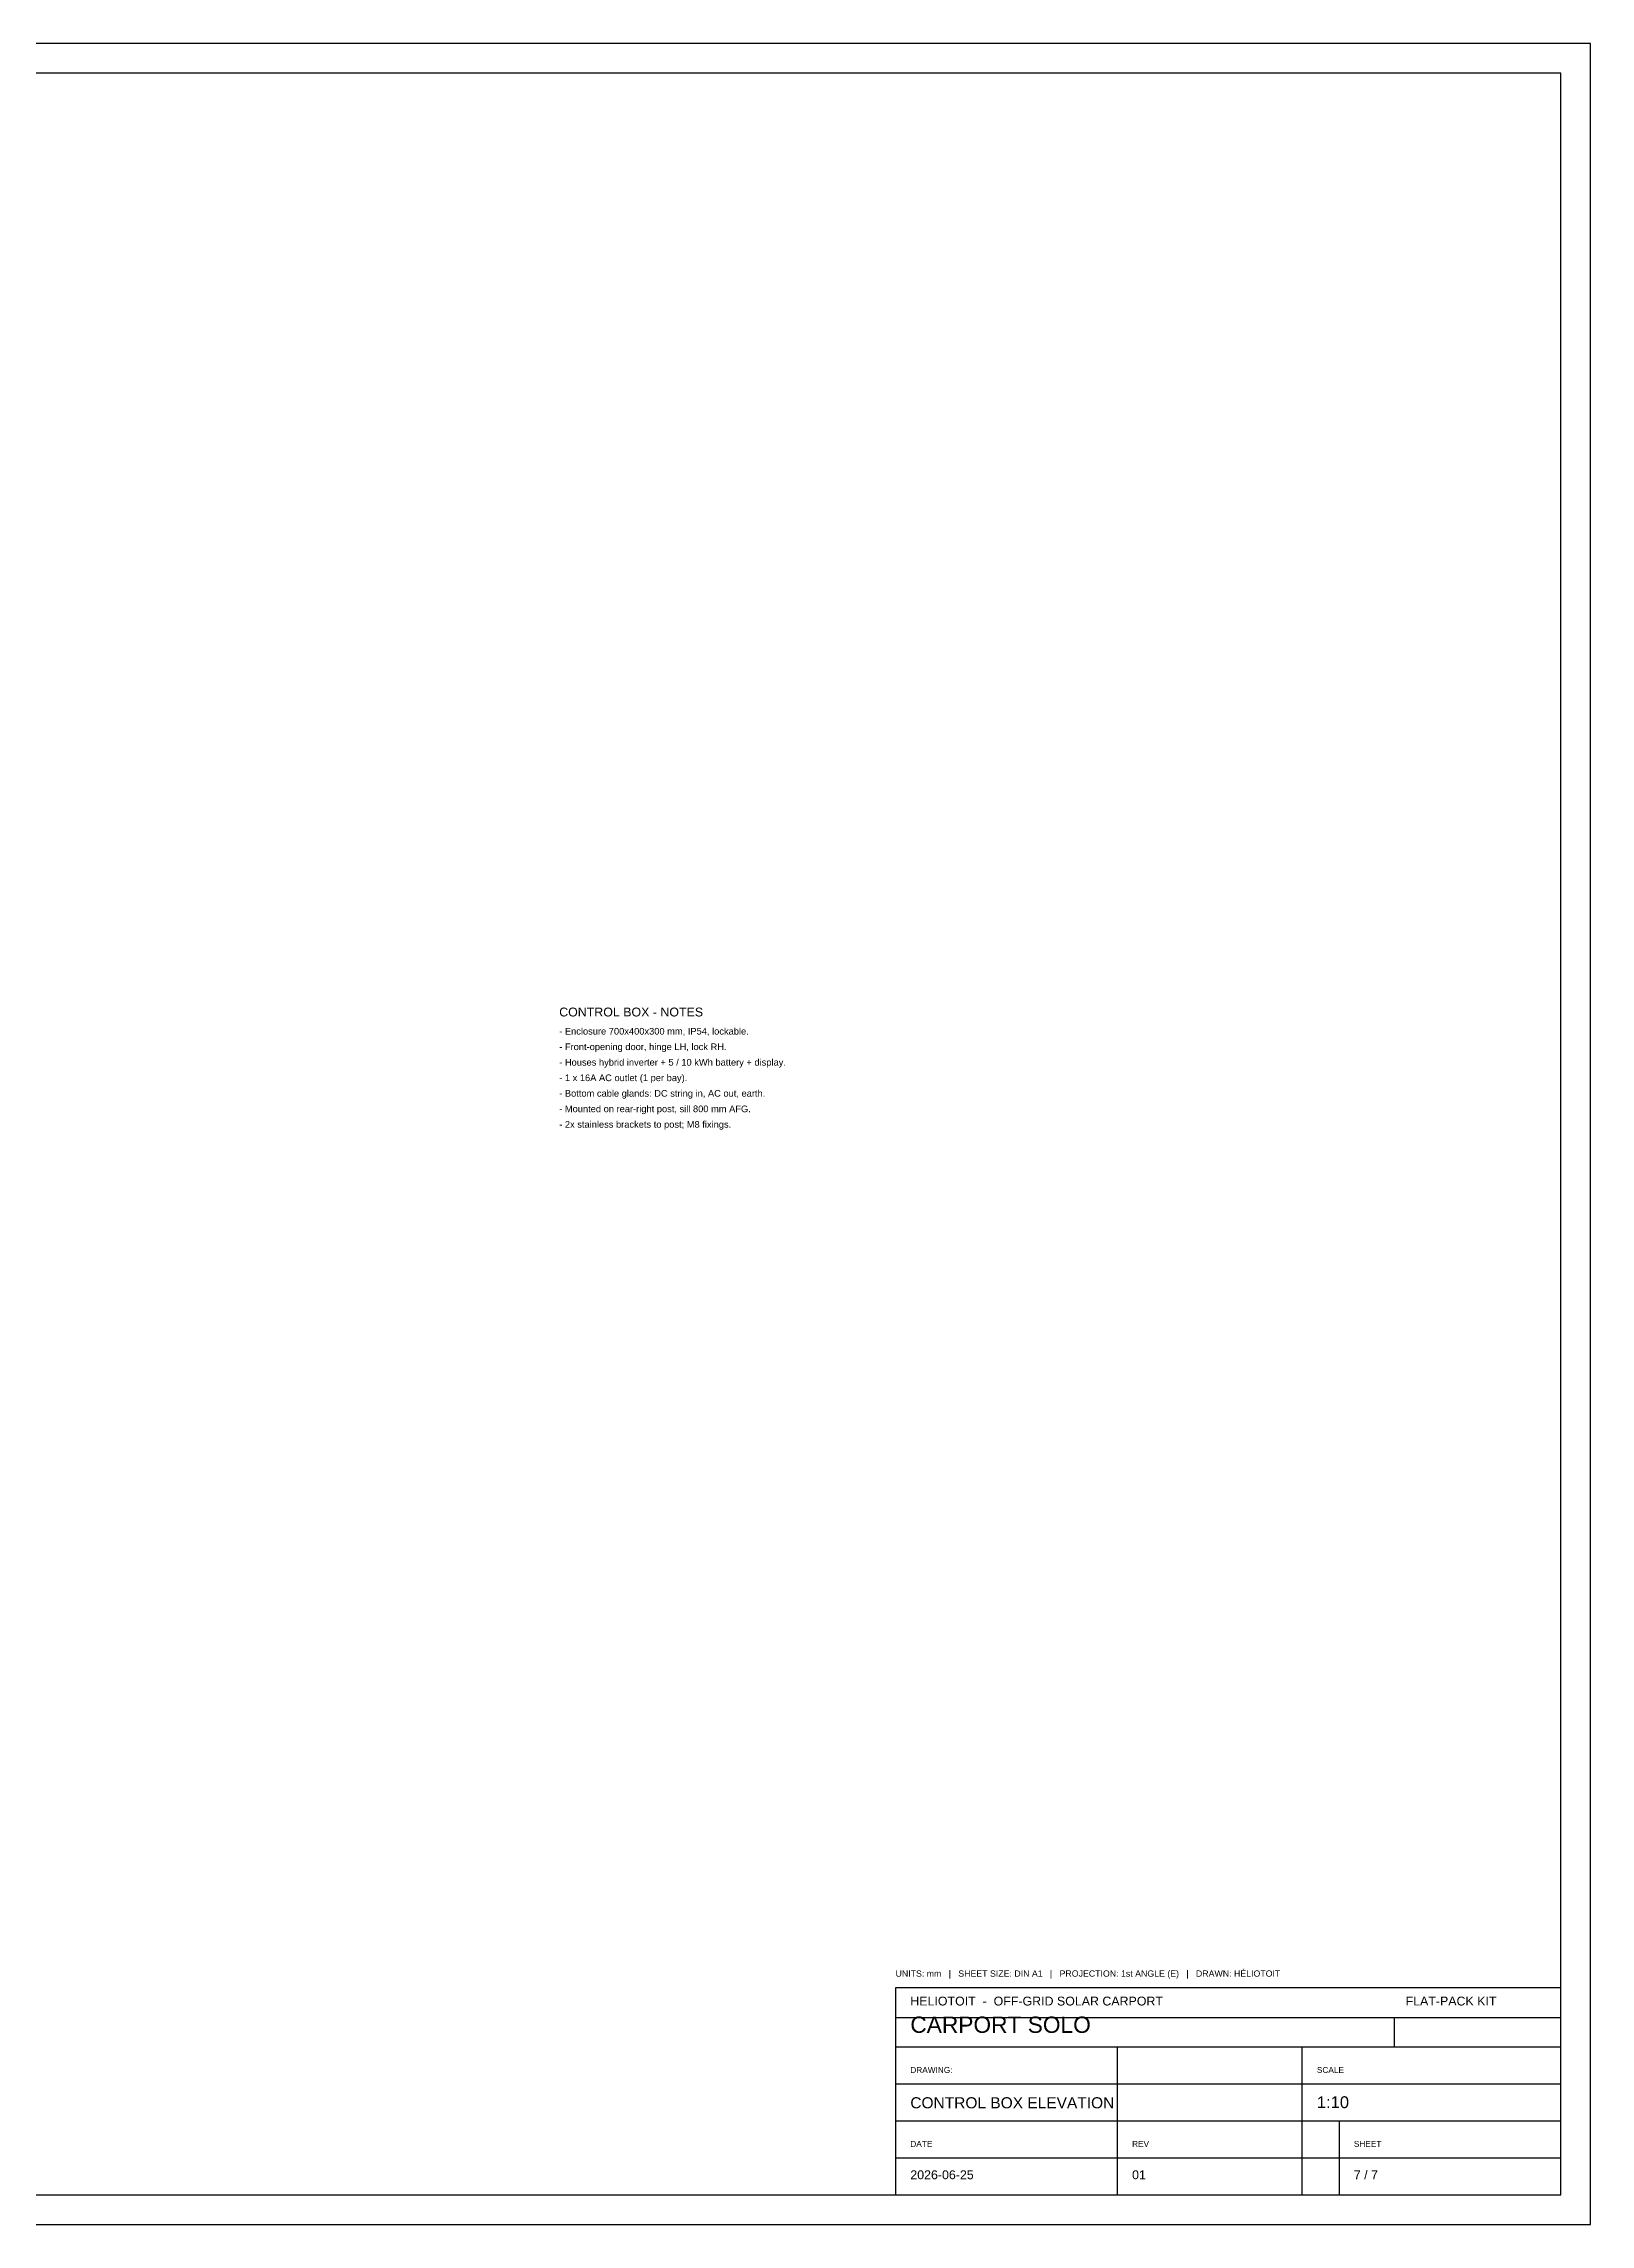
# Model space of a CAD drawing. Header units: millimetres. Extents: x 2 to 839, y 2 to 592.
# Drawn here: x 420 to 839, y 2 to 592 of the extents above; entities that cross this region are included whole.
import ezdxf
from ezdxf.enums import TextEntityAlignment as Align

# ---------------------------------------------------------------- set-up
doc = ezdxf.new("R2010")
doc.units = ezdxf.units.MM
for name, color, linetype in [('BORDER', 7, 'CONTINUOUS'), ('TEXT', 7, 'CONTINUOUS'), ('TITLE', 7, 'CONTINUOUS')]:
    doc.layers.add(name, color=color, linetype=linetype)
doc.styles.add('ARIAL', font='arial.ttf')

msp = doc.modelspace()

# ---------------------------------------------------------------- linework, layer by layer
at = {"layer": 'BORDER'}
for points in [[(2, 2), (839, 2), (839, 592), (2, 592)], [(10, 10), (831, 10), (831, 584), (10, 584)]]:
    msp.add_lwpolyline(points, close=True, dxfattribs=at)
at = {"layer": 'TITLE'}
for p, q in [((651, 58), (831, 58)), ((786, 50), (786, 58)), ((651, 50), (831, 50)), ((711, 50), (711, 10)), ((761, 10), (761, 50)), ((651, 40), (831, 40)), ((651, 30), (831, 30)), ((771, 30), (771, 10)), ((651, 20), (831, 20))]:
    msp.add_line(p, q, dxfattribs=at)
msp.add_lwpolyline([(651, 10), (831, 10), (831, 66), (651, 66)], close=True, dxfattribs=at)

# ---------------------------------------------------------------- texts
at = {"layer": 'TEXT', "style": 'ARIAL'}
for s, height, p in [('CONTROL BOX - NOTES', 2.4, (560, 330)), ('- Enclosure 700x400x300 mm, IP54, lockable.', 1.8, (560, 324.8)), ('- Front-opening door, hinge LH, lock RH.', 1.8, (560, 320.6)), ('- Houses hybrid inverter + 5 / 10 kWh battery + display.', 1.8, (560, 316.4)), ('- 1 x 16A AC outlet (1 per bay).', 1.8, (560, 312.2)), ('- Bottom cable glands: DC string in, AC out, earth.', 1.8, (560, 308)), ('- Mounted on rear-right post, sill 800 mm AFG.', 1.8, (560, 303.8)), ('- 2x stainless brackets to post; M8 fixings.', 1.8, (560, 299.6))]:
    msp.add_text(s, height=height, dxfattribs=at).set_placement(p, align=Align.MIDDLE_LEFT)
for s, height, p in [('UNITS: mm   |   SHEET SIZE: DIN A1   |   PROJECTION: 1st ANGLE (E)   |   DRAWN: HÉLIOTOIT', 1.7, (651, 68.5)), ('HELIOTOIT  -  OFF-GRID SOLAR CARPORT', 2.4, (655, 60.5)), ('FLAT-PACK KIT', 2.4, (789, 60.5)), ('CARPORT SOLO', 4.4, (655, 52.5)), ('DRAWING:', 1.6, (655, 42.5)), ('SCALE', 1.6, (765, 42.5)), ('CONTROL BOX ELEVATION', 3, (655, 32.5)), ('1:10', 3.2, (765, 32.5)), ('DATE', 1.6, (655, 22.5)), ('REV', 1.6, (715, 22.5)), ('SHEET', 1.6, (775, 22.5)), ('2026-06-25', 2.4, (655, 13.5)), ('01', 2.4, (715, 13.5)), ('7 / 7', 2.4, (775, 13.5))]:
    msp.add_text(s, height=height, dxfattribs=at).set_placement(p, align=Align.BOTTOM_LEFT)

doc.saveas('drawing.dxf')
